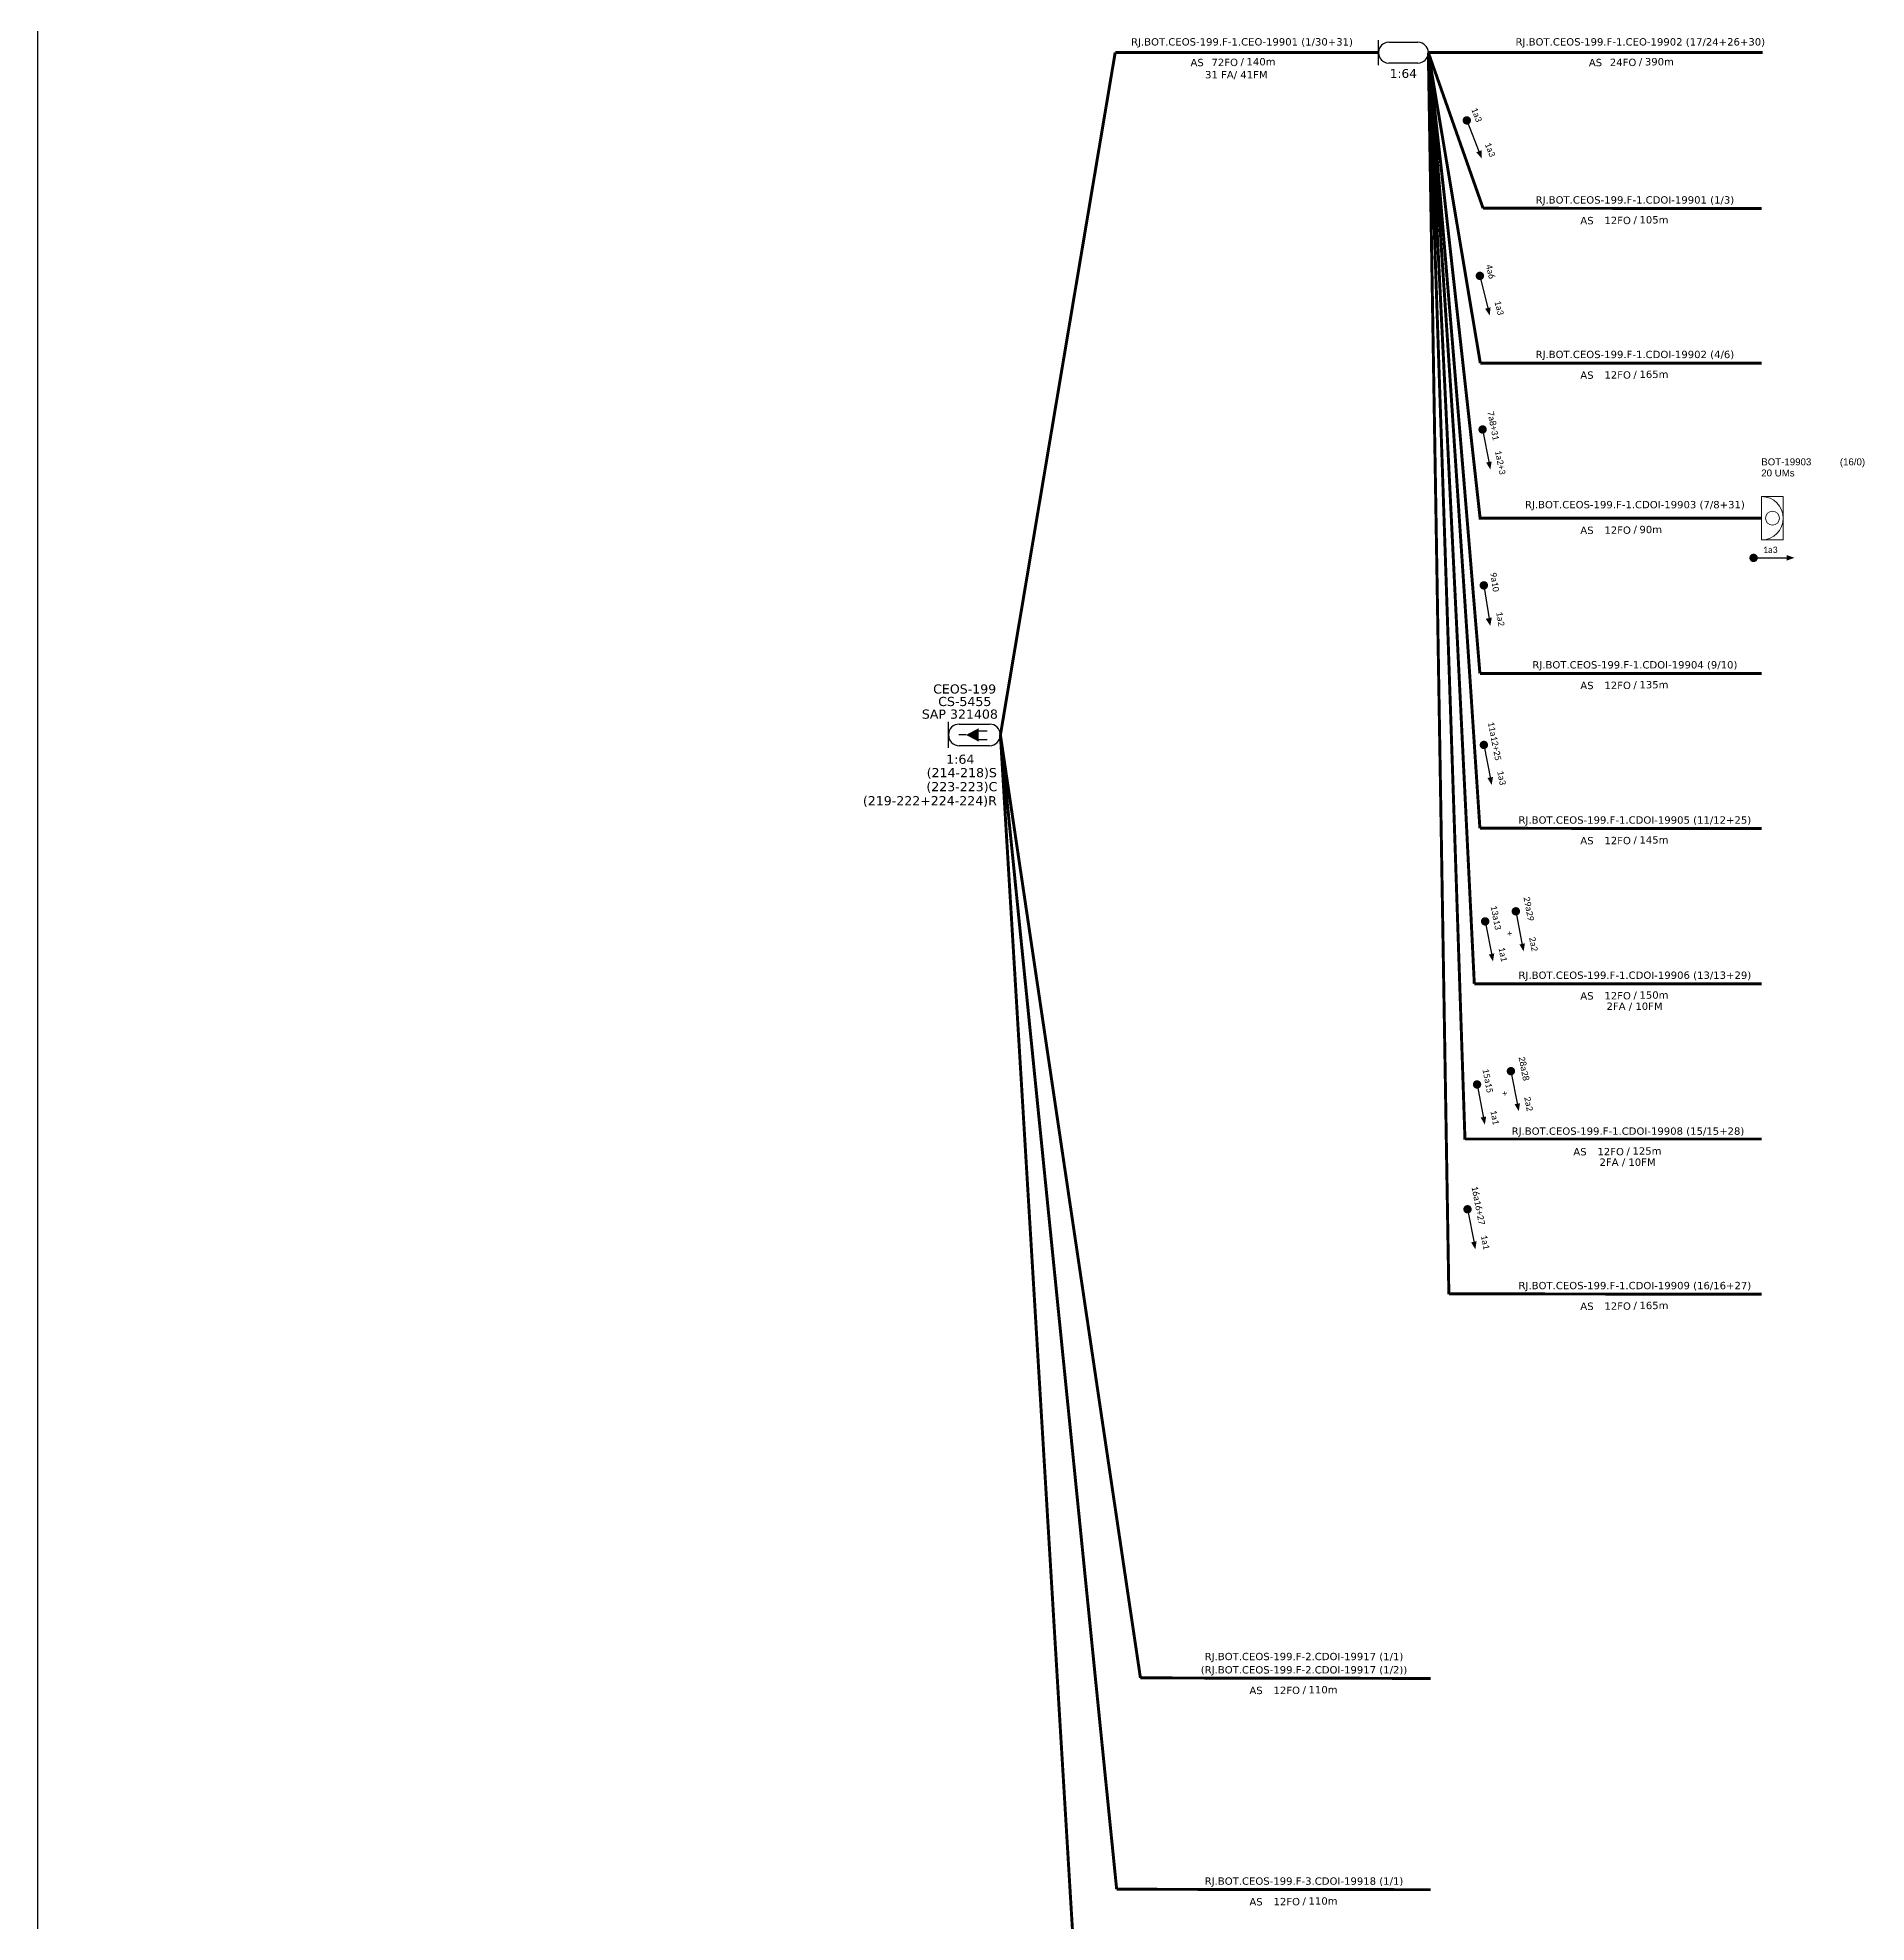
# Model space of a CAD drawing. Header units: metres. Extents: x -1286 to 455, y -500 to 94.
# Drawn here: x -1286.1 to -1037.5, y -368.3 to -112.2 of the extents above; entities that cross this region are included whole.
import ezdxf
from ezdxf.enums import TextEntityAlignment as Align

# ---------------------------------------------------------------- set-up
doc = ezdxf.new("R2010")
doc.units = ezdxf.units.M
for name, color, linetype, lineweight in [("20.0-LEGENDA DOS CDO'S", 1, 'Continuous', 0), ('20.1-CDO_INTERIOR', 1, 'Continuous', 0), ('40.1-ETIQUETAS', 1, 'Continuous', 20)]:
    doc.layers.add(name, color=color, linetype=linetype, lineweight=lineweight)
for name, color, linetype in [('20.4-CEOS', 1, 'Continuous'), ('CAP a instalar', 1, 'Continuous'), ('SETA', 7, 'Continuous'), ('texto', 255, 'Continuous')]:
    doc.layers.add(name, color=color, linetype=linetype)
doc.styles.add('ARIAL', font='arial.ttf')
doc.styles.add('MtXpl_Calibri', font='calibri.ttf')
doc.styles.add('siredit', font='verdana.ttf')
doc.linetypes.add('FENCELINE1', pattern='A,0.25,-0.1,[133,ltypeshp.shx,S=0.1,R=0,X=-0.1,Y=0],-0.1,1', length=1.45)

# ---------------------------------------------------------------- blocks, each defined once
blk = doc.blocks.new('ETIQUETA_RS5F')
at = {"layer": '40.1-ETIQUETAS', "color": 0, "style": 'siredit'}
blk.add_text('/', height=1.5, dxfattribs=at).set_placement((1.58, -1.95), align=Align.MIDDLE_RIGHT)
for tag, p in [('ETIQUETA_R_PRIMARIA', (1.21, 4.1)), ('ETIQUETA_R_SECUNDARIA', (1.21, 2.1)), ('F_ATIVAS/F_MORTAS', (1.14, -4.24))]:
    blk.add_attdef(tag, text='', height=1.5, dxfattribs=at).set_placement(p, align=Align.MIDDLE_CENTER)
for tag, p in [('TIPO_CABO', (-6.58, -2.12)), ('CAP_CABO', (0.4, -2.09))]:
    blk.add_attdef(tag, text='', height=1.5, dxfattribs=at).set_placement(p, align=Align.MIDDLE_RIGHT)
blk.add_attdef('METROS', text='', height=1.5, dxfattribs=at).set_placement((2.14, -1.95), align=Align.MIDDLE_LEFT)
for tag, p in [('FUSÃO_1', (0.85, -8.39)), ('FUSÃO_2', (0.85, -10.6)), ('FUSÃO_3', (0.85, -12.93)), ('FUSÃO_4', (0.85, -15.14)), ('FUSÃO_5', (0.85, -17.16))]:
    blk.add_attdef(tag, text='', height=1.5, dxfattribs=at).set_placement(p, align=Align.CENTER)
blk = doc.blocks.new('CDOI_INT')
at = {"layer": '20.1-CDO_INTERIOR', "color": 0, "lineweight": 18}
blk.add_lwpolyline([(4.25, -4.25), (4.25, 4.25), (0, 4.25), (0, -4.25)], close=True, dxfattribs=at)
blk.add_circle((2.12, 0), 1.36, dxfattribs=at)
blk.add_arc((0, 0), 4.25, 270, 90, dxfattribs=at)
at = {"layer": "20.0-LEGENDA DOS CDO'S", "color": 0, "style": 'ARIAL'}
for tag, p in [('CDO_N', (-0.08, 10.38)), ('SPLITER_1', (21.18, 10.38)), ('SAP', (-0.08, 6.23)), ('SURVEY', (-0.08, 8.2)), ('SPLITER_2', (21.19, 8.68)), ('1:XX', (5.94, -2.22)), ('UMS', (5.94, -4.24))]:
    blk.add_attdef(tag, p, '', height=1.36, dxfattribs=at)
blk.add_attdef('FIBRAS_UTILIZADAS', text='', height=1.36, dxfattribs=at).set_placement((15.34, 10.38), align=Align.CENTER)

msp = doc.modelspace()

# ---------------------------------------------------------------- linework, layer by layer
msp.add_lwpolyline([(-1286.07, -499.81), (-445.07, -499.81), (-445.07, 94.19), (-1286.07, 94.19)], close=True)
at = {"const_width": 0.57}
for points in [[(-1091.94, -123.19, 1), (-1091.73, -123.72, 1)], [(-1091.94, -123.19, 1), (-1091.73, -123.72, 1)], [(-1089.74, -165.18, 1), (-1089.63, -165.74, 1)], [(-1089.74, -165.18, 1), (-1089.63, -165.74, 1)], [(-1089.56, -186.36, 1), (-1089.47, -186.93, 1)], [(-1089.56, -186.36, 1), (-1089.47, -186.93, 1)]]:
    msp.add_lwpolyline(points, format="xyb", close=True, dxfattribs=at)
at = {"color": 7, "const_width": 0.57}
for points in [[(-1090.12, -144.3, 1), (-1089.99, -144.86, 1)], [(-1090.12, -144.3, 1), (-1089.99, -144.86, 1)], [(-1089.56, -208.05, 1), (-1089.46, -208.61, 1)], [(-1089.56, -208.05, 1), (-1089.46, -208.61, 1)], [(-1085.22, -230.66, 1), (-1085.11, -231.22, 1)], [(-1085.22, -230.66, 1), (-1085.11, -231.22, 1)], [(-1089.39, -232.03, 1), (-1089.28, -232.59, 1)], [(-1089.39, -232.03, 1), (-1089.28, -232.59, 1)], [(-1085.89, -252.38, 1), (-1085.78, -252.94, 1)], [(-1085.89, -252.38, 1), (-1085.78, -252.94, 1)], [(-1090.49, -254.19, 1), (-1090.39, -254.75, 1)], [(-1090.49, -254.19, 1), (-1090.39, -254.75, 1)], [(-1091.79, -271.15, 1), (-1091.68, -271.71, 1)], [(-1091.79, -271.15, 1), (-1091.68, -271.71, 1)]]:
    msp.add_lwpolyline(points, format="xyb", close=True, dxfattribs=at)
msp.add_lwpolyline([(-1053.14, -182.91, 0.57, 0.57, 1), (-1052.57, -182.91, 0.57, 0.57, 1)], format="xyseb", close=True)
at = {"layer": '20.4-CEOS', "color": 5}
for p, q in [((-1102.43, -112.83), (-1098.47, -112.84)), ((-1098.47, -115.66), (-1102.43, -115.66)), ((-1160.81, -205.5), (-1156.69, -205.5)), ((-1156.69, -208.44), (-1160.81, -208.44))]:
    msp.add_line(p, q, dxfattribs=at)
for points in [[(-1103.85, -115.95), (-1103.84, -112.54)], [(-1162.28, -208.74), (-1162.28, -205.2)], [(-1159.89, -206.97), (-1160.88, -206.97)], [(-1158.26, -206.39), (-1157.01, -206.39)], [(-1158.26, -207.61), (-1157.01, -207.61)]]:
    msp.add_lwpolyline(points, dxfattribs=at)
msp.add_lwpolyline([(-1159.89, -206.97, 0, 1.81, 0), (-1158.19, -206.97, 1.81, 1.81, 0)], format="xyseb", dxfattribs=at)
for centre, radius, start, end in [((-1102.43, -114.25), 1.41, 89.9211, 269.9211), ((-1098.47, -114.25), 1.41, 269.9211, 89.9211), ((-1160.81, -206.97), 1.47, 90, 270), ((-1156.69, -206.97), 1.47, 270, 90)]:
    msp.add_arc(centre, radius, start, end, dxfattribs=at)
at = {"layer": 'CAP a instalar', "color": 5, "linetype": 'FENCELINE1', "ltscale": 6, "const_width": 0.4}
for points in [[(-1139.62, -114.23), (-1155.22, -206.97)], [(-1139.62, -114.23), (-1103.84, -114.24)]]:
    msp.add_lwpolyline(points, dxfattribs=at)
at = {"layer": 'CAP a instalar', "color": 7, "linetype": 'FENCELINE1', "ltscale": 6, "const_width": 0.4}
for points in [[(-1097.06, -114.23), (-1090.81, -240.79)], [(-1097.06, -114.23), (-1092.08, -261.97)], [(-1097.06, -114.23), (-1094.27, -282.97)], [(-1097.06, -114.23), (-1051.64, -114.24)], [(-1090.05, -198.61), (-1097.06, -114.23)], [(-1090, -156.43), (-1097.06, -114.23)], [(-1089.62, -135.39), (-1097.06, -114.23)], [(-1097.05, -114.29), (-1090.05, -219.65)], [(-1089.62, -135.39), (-1051.76, -135.43)], [(-1051.76, -156.43), (-1090, -156.43)], [(-1051.76, -198.61), (-1090.05, -198.61)], [(-1155.22, -206.97), (-1144.02, -392.71)], [(-1155.22, -206.97), (-1136.19, -335.12)], [(-1155.22, -206.97), (-1139.42, -363.84)], [(-1090.05, -219.65), (-1051.76, -219.7)], [(-1051.76, -240.79), (-1090.81, -240.79)], [(-1051.76, -261.88), (-1092.08, -261.88)], [(-1094.27, -282.93), (-1051.76, -282.97)], [(-1136.19, -335.12), (-1096.73, -335.19)], [(-1139.42, -363.84), (-1096.73, -363.9)]]:
    msp.add_lwpolyline(points, dxfattribs=at)
at = {"layer": 'CAP a instalar', "color": 1, "linetype": 'FENCELINE1', "ltscale": 8, "const_width": 0.4}
msp.add_lwpolyline([(-1051.76, -177.52), (-1090.02, -177.52), (-1097.05, -114.29)], dxfattribs=at)
at = {"layer": 'SETA'}
for points in [[(-1091.84, -123.46), (-1090.05, -128.02)], [(-1091.84, -123.46), (-1090.05, -128.02)], [(-1089.69, -165.46), (-1088.76, -170.27)], [(-1089.69, -165.46), (-1088.76, -170.27)], [(-1052.85, -182.91), (-1047.95, -182.91)], [(-1089.52, -186.65), (-1088.75, -191.48)], [(-1089.52, -186.65), (-1088.75, -191.48)]]:
    msp.add_lwpolyline(points, dxfattribs=at)
at = {"layer": 'SETA', "color": 7}
for points in [[(-1090.06, -144.58), (-1088.89, -149.34)], [(-1090.06, -144.58), (-1088.89, -149.34)], [(-1089.51, -208.33), (-1088.58, -213.14)], [(-1089.51, -208.33), (-1088.58, -213.14)], [(-1089.33, -232.31), (-1088.4, -237.12)], [(-1089.33, -232.31), (-1088.4, -237.12)], [(-1085.17, -230.94), (-1084.24, -235.75)], [(-1085.17, -230.94), (-1084.24, -235.75)], [(-1085.83, -252.66), (-1084.9, -257.47)], [(-1085.83, -252.66), (-1084.9, -257.47)], [(-1090.44, -254.47), (-1089.51, -259.28)], [(-1090.44, -254.47), (-1089.51, -259.28)], [(-1091.73, -271.43), (-1090.8, -276.24)], [(-1091.73, -271.43), (-1090.8, -276.24)]]:
    msp.add_lwpolyline(points, dxfattribs=at)
at = {"layer": 'SETA'}
for points in [[(-1089.83, -127.52), (-1089.81, -128.63), (-1090.54, -127.79)], [(-1089.83, -127.52), (-1089.81, -128.63), (-1090.54, -127.79)], [(-1088.45, -169.81), (-1088.63, -170.91), (-1089.2, -169.95)], [(-1088.45, -169.81), (-1088.63, -170.91), (-1089.2, -169.95)], [(-1048.35, -182.52), (-1047.3, -182.9), (-1048.35, -183.28)], [(-1088.53, -191.02), (-1088.64, -192.13), (-1089.26, -191.21)], [(-1088.43, -191.04), (-1088.64, -192.13), (-1089.18, -191.15)]]:
    msp.add_solid(points, dxfattribs=at)
at = {"layer": 'SETA', "color": 7}
for points in [[(-1088.6, -148.86), (-1088.72, -149.97), (-1089.34, -149.04)], [(-1088.6, -148.86), (-1088.72, -149.97), (-1089.34, -149.04)], [(-1088.27, -212.68), (-1088.45, -213.78), (-1089.02, -212.82)], [(-1088.27, -212.68), (-1088.45, -213.78), (-1089.02, -212.82)], [(-1083.93, -235.3), (-1084.11, -236.39), (-1084.68, -235.44)], [(-1083.93, -235.3), (-1084.11, -236.39), (-1084.68, -235.44)], [(-1088.1, -236.66), (-1088.27, -237.76), (-1088.84, -236.81)], [(-1088.1, -236.66), (-1088.27, -237.76), (-1088.84, -236.81)], [(-1084.6, -257.02), (-1084.77, -258.11), (-1085.34, -257.16)], [(-1084.6, -257.02), (-1084.77, -258.11), (-1085.34, -257.16)], [(-1089.2, -258.82), (-1089.38, -259.92), (-1089.95, -258.97)], [(-1089.2, -258.82), (-1089.38, -259.92), (-1089.95, -258.97)], [(-1090.5, -275.78), (-1090.67, -276.88), (-1091.24, -275.93)], [(-1090.5, -275.78), (-1090.67, -276.88), (-1091.24, -275.93)]]:
    msp.add_solid(points, dxfattribs=at)

# ---------------------------------------------------------------- block references
at = {"layer": '40.1-ETIQUETAS', "color": 7}
ref = msp.add_blockref('ETIQUETA_RS5F', (-1069.04, -114.18), dxfattribs=dict(at, xscale=0.6647875562169677, yscale=0.6647875562169677, zscale=0.6647875562169677))
ref.add_attrib('ETIQUETA_R_SECUNDARIA', 'RJ.BOT.CEOS-199.F-1.CEO-19902 (17/24+26+30)', dxfattribs={"color": 0, "height": 0.9972, "style": 'siredit'}).set_placement((-1068.25, -112.78), align=Align.MIDDLE_CENTER)
ref.add_attrib('TIPO_CABO', 'AS', dxfattribs={"color": 0, "height": 0.997, "style": 'siredit'}).set_placement((-1073.44, -115.59), align=Align.MIDDLE_RIGHT)
ref.add_attrib('CAP_CABO', '24FO', dxfattribs={"color": 0, "height": 0.997, "style": 'siredit'}).set_placement((-1068.79, -115.57), align=Align.MIDDLE_RIGHT)
ref.add_attrib('METROS', '390m', dxfattribs={"color": 0, "height": 0.997, "style": 'siredit'}).set_placement((-1067.63, -115.48), align=Align.MIDDLE_LEFT)
ref = msp.add_blockref('ETIQUETA_RS5F', (-1069.77, -135.66), dxfattribs=dict(at, xscale=0.6647875526465853, yscale=0.6647875526465853, zscale=0.6647875526465853))
ref.add_attrib('ETIQUETA_R_SECUNDARIA', 'RJ.BOT.CEOS-199.F-1.CDOI-19901 (1/3)', dxfattribs={"color": 0, "height": 0.9972, "style": 'siredit'}).set_placement((-1068.99, -134.26), align=Align.MIDDLE_CENTER)
ref.add_attrib('TIPO_CABO', 'AS ', dxfattribs={"color": 0, "height": 0.997, "style": 'siredit'}).set_placement((-1074.17, -137.07), align=Align.MIDDLE_RIGHT)
ref.add_attrib('CAP_CABO', '12FO', dxfattribs={"color": 0, "height": 0.997, "style": 'siredit'}).set_placement((-1069.53, -137.05), align=Align.MIDDLE_RIGHT)
ref.add_attrib('METROS', '105m', dxfattribs={"color": 0, "height": 0.997, "style": 'siredit'}).set_placement((-1068.37, -136.96), align=Align.MIDDLE_LEFT)
ref = msp.add_blockref('ETIQUETA_RS5F', (-1069.77, -156.66), dxfattribs=dict(at, xscale=0.6647875526465853, yscale=0.6647875526465853, zscale=0.6647875526465853))
ref.add_attrib('ETIQUETA_R_SECUNDARIA', 'RJ.BOT.CEOS-199.F-1.CDOI-19902 (4/6)', dxfattribs={"color": 0, "height": 0.9972, "style": 'siredit'}).set_placement((-1068.99, -155.26), align=Align.MIDDLE_CENTER)
ref.add_attrib('TIPO_CABO', 'AS ', dxfattribs={"color": 0, "height": 0.997, "style": 'siredit'}).set_placement((-1074.17, -158.07), align=Align.MIDDLE_RIGHT)
ref.add_attrib('CAP_CABO', '12FO', dxfattribs={"color": 0, "height": 0.997, "style": 'siredit'}).set_placement((-1069.53, -158.05), align=Align.MIDDLE_RIGHT)
ref.add_attrib('METROS', '165m', dxfattribs={"color": 0, "height": 0.997, "style": 'siredit'}).set_placement((-1068.37, -157.96), align=Align.MIDDLE_LEFT)
at = {"layer": '40.1-ETIQUETAS', "color": 1}
ref = msp.add_blockref('CDOI_INT', (-1051.76, -177.52), dxfattribs=dict(at, xscale=0.6927242866855531, yscale=0.6927242866855531, zscale=0.6927242866855531))
ref.add_attrib('CDO_N', 'BOT-19903', (-1051.81, -170.33), dxfattribs={"layer": "20.0-LEGENDA DOS CDO'S", "color": 0, "height": 0.942, "style": 'ARIAL'})
ref.add_attrib('FIBRAS_UTILIZADAS', '(16/0)', (-1041.13, -170.33), dxfattribs={"layer": "20.0-LEGENDA DOS CDO'S", "color": 0, "height": 0.942, "style": 'ARIAL'})
ref.add_attrib('SURVEY', '20 UMs', (-1051.81, -171.84), dxfattribs={"layer": "20.0-LEGENDA DOS CDO'S", "color": 0, "height": 0.942, "style": 'ARIAL'})
at = {"layer": '40.1-ETIQUETAS', "color": 7}
ref = msp.add_blockref('ETIQUETA_RS5F', (-1069.77, -198.84), dxfattribs=dict(at, xscale=0.6647875526465853, yscale=0.6647875526465853, zscale=0.6647875526465853))
ref.add_attrib('ETIQUETA_R_SECUNDARIA', 'RJ.BOT.CEOS-199.F-1.CDOI-19904 (9/10)', dxfattribs={"color": 0, "height": 0.9972, "style": 'siredit'}).set_placement((-1068.99, -197.44), align=Align.MIDDLE_CENTER)
ref.add_attrib('TIPO_CABO', 'AS ', dxfattribs={"color": 0, "height": 0.997, "style": 'siredit'}).set_placement((-1074.17, -200.25), align=Align.MIDDLE_RIGHT)
ref.add_attrib('CAP_CABO', '12FO', dxfattribs={"color": 0, "height": 0.997, "style": 'siredit'}).set_placement((-1069.53, -200.23), align=Align.MIDDLE_RIGHT)
ref.add_attrib('METROS', '135m', dxfattribs={"color": 0, "height": 0.997, "style": 'siredit'}).set_placement((-1068.37, -200.14), align=Align.MIDDLE_LEFT)
ref = msp.add_blockref('ETIQUETA_RS5F', (-1069.77, -219.93), dxfattribs=dict(at, xscale=0.6647875526465853, yscale=0.6647875526465853, zscale=0.6647875526465853))
ref.add_attrib('ETIQUETA_R_SECUNDARIA', 'RJ.BOT.CEOS-199.F-1.CDOI-19905 (11/12+25)', dxfattribs={"color": 0, "height": 0.9972, "style": 'siredit'}).set_placement((-1068.99, -218.53), align=Align.MIDDLE_CENTER)
ref.add_attrib('TIPO_CABO', 'AS ', dxfattribs={"color": 0, "height": 0.997, "style": 'siredit'}).set_placement((-1074.17, -221.34), align=Align.MIDDLE_RIGHT)
ref.add_attrib('CAP_CABO', '12FO', dxfattribs={"color": 0, "height": 0.997, "style": 'siredit'}).set_placement((-1069.53, -221.32), align=Align.MIDDLE_RIGHT)
ref.add_attrib('METROS', '145m', dxfattribs={"color": 0, "height": 0.997, "style": 'siredit'}).set_placement((-1068.37, -221.23), align=Align.MIDDLE_LEFT)
ref = msp.add_blockref('ETIQUETA_RS5F', (-1069.77, -241.02), dxfattribs=dict(at, xscale=0.6647875526465853, yscale=0.6647875526465853, zscale=0.6647875526465853))
ref.add_attrib('ETIQUETA_R_SECUNDARIA', 'RJ.BOT.CEOS-199.F-1.CDOI-19906 (13/13+29)', dxfattribs={"color": 0, "height": 0.9972, "style": 'siredit'}).set_placement((-1068.99, -239.62), align=Align.MIDDLE_CENTER)
ref.add_attrib('TIPO_CABO', 'AS ', dxfattribs={"color": 0, "height": 0.997, "style": 'siredit'}).set_placement((-1074.17, -242.43), align=Align.MIDDLE_RIGHT)
ref.add_attrib('CAP_CABO', '12FO', dxfattribs={"color": 0, "height": 0.997, "style": 'siredit'}).set_placement((-1069.53, -242.41), align=Align.MIDDLE_RIGHT)
ref.add_attrib('METROS', '150m', dxfattribs={"color": 0, "height": 0.997, "style": 'siredit'}).set_placement((-1068.37, -242.32), align=Align.MIDDLE_LEFT)
ref.add_attrib('F_ATIVAS/F_MORTAS', '2FA / 10FM', dxfattribs={"color": 0, "height": 0.997, "style": 'siredit'}).set_placement((-1069.03, -243.84), align=Align.MIDDLE_CENTER)
ref = msp.add_blockref('ETIQUETA_RS5F', (-1070.72, -262.21), dxfattribs=dict(at, xscale=0.6647875526465853, yscale=0.6647875526465853, zscale=0.6647875526465853))
ref.add_attrib('ETIQUETA_R_SECUNDARIA', 'RJ.BOT.CEOS-199.F-1.CDOI-19908 (15/15+28)', dxfattribs={"color": 0, "height": 0.9972, "style": 'siredit'}).set_placement((-1069.93, -260.81), align=Align.MIDDLE_CENTER)
ref.add_attrib('TIPO_CABO', 'AS ', dxfattribs={"color": 0, "height": 0.997, "style": 'siredit'}).set_placement((-1075.12, -263.61), align=Align.MIDDLE_RIGHT)
ref.add_attrib('CAP_CABO', '12FO', dxfattribs={"color": 0, "height": 0.997, "style": 'siredit'}).set_placement((-1070.48, -263.6), align=Align.MIDDLE_RIGHT)
ref.add_attrib('METROS', '125m', dxfattribs={"color": 0, "height": 0.997, "style": 'siredit'}).set_placement((-1069.32, -263.51), align=Align.MIDDLE_LEFT)
ref.add_attrib('F_ATIVAS/F_MORTAS', '2FA / 10FM', dxfattribs={"color": 0, "height": 0.997, "style": 'siredit'}).set_placement((-1069.98, -265.03), align=Align.MIDDLE_CENTER)
ref = msp.add_blockref('ETIQUETA_RS5F', (-1069.77, -283.2), dxfattribs=dict(at, xscale=0.6647875526465853, yscale=0.6647875526465853, zscale=0.6647875526465853))
ref.add_attrib('ETIQUETA_R_SECUNDARIA', 'RJ.BOT.CEOS-199.F-1.CDOI-19909 (16/16+27)', dxfattribs={"color": 0, "height": 0.9972, "style": 'siredit'}).set_placement((-1068.99, -281.8), align=Align.MIDDLE_CENTER)
ref.add_attrib('TIPO_CABO', 'AS ', dxfattribs={"color": 0, "height": 0.997, "style": 'siredit'}).set_placement((-1074.17, -284.61), align=Align.MIDDLE_RIGHT)
ref.add_attrib('CAP_CABO', '12FO', dxfattribs={"color": 0, "height": 0.997, "style": 'siredit'}).set_placement((-1069.53, -284.59), align=Align.MIDDLE_RIGHT)
ref.add_attrib('METROS', '165m', dxfattribs={"color": 0, "height": 0.997, "style": 'siredit'}).set_placement((-1068.37, -284.5), align=Align.MIDDLE_LEFT)
ref = msp.add_blockref('ETIQUETA_RS5F', (-1114.75, -364.13), dxfattribs=dict(at, xscale=0.6647875526465853, yscale=0.6647875526465853, zscale=0.6647875526465853))
ref.add_attrib('ETIQUETA_R_SECUNDARIA', 'RJ.BOT.CEOS-199.F-3.CDOI-19918 (1/1)', dxfattribs={"color": 0, "height": 0.9972, "style": 'siredit'}).set_placement((-1113.96, -362.73), align=Align.MIDDLE_CENTER)
ref.add_attrib('TIPO_CABO', 'AS ', dxfattribs={"color": 0, "height": 0.997, "style": 'siredit'}).set_placement((-1119.14, -365.54), align=Align.MIDDLE_RIGHT)
ref.add_attrib('CAP_CABO', '12FO', dxfattribs={"color": 0, "height": 0.997, "style": 'siredit'}).set_placement((-1114.5, -365.52), align=Align.MIDDLE_RIGHT)
ref.add_attrib('METROS', '110m', dxfattribs={"color": 0, "height": 0.997, "style": 'siredit'}).set_placement((-1113.34, -365.43), align=Align.MIDDLE_LEFT)

# ---------------------------------------------------------------- texts
at = {"insert": (-1050.58, -181.81), "char_height": 0.8549, "width": 14.4532, "attachment_point": 5, "style": 'ARIAL'}
msp.add_mtext('{\\fCalibri|b0|i0|c0|p34;\\C7;1a3}', dxfattribs=at)
at = {"layer": '20.4-CEOS', "color": 5, "style": 'siredit'}
for s, p in [('CEOS-199', (-1160.08, -200.1)), ('CS-5455', (-1160.06, -201.8)), ('SAP 321408', (-1160.73, -203.52)), ('1:64', (-1160.67, -209.65)), ('(214-218)S', (-1160.47, -211.47)), ('(223-223)C', (-1160.46, -213.37)), ('(219-222+224-224)R', (-1164.81, -215.29))]:
    msp.add_text(s, height=1.244, dxfattribs=at).set_placement(p, align=Align.TOP_CENTER)
msp.add_attdef('1:64', text='1:XX', height=1.196, rotation=359.9211, dxfattribs=at).set_placement((-1100.46, -116.48), align=Align.TOP_CENTER)
at = {"layer": '40.1-ETIQUETAS', "color": 1, "style": 'siredit'}
for s, p in [('RJ.BOT.CEOS-199.F-1.CEO-19901 (1/30+31)', (-1122.39, -112.78)), ('RJ.BOT.CEOS-199.F-1.CDOI-19903 (7/8+31)', (-1068.99, -175.67))]:
    msp.add_text(s, height=0.9972, dxfattribs=at).set_placement(p, align=Align.MIDDLE_CENTER)
at = {"layer": '40.1-ETIQUETAS', "color": 7, "style": 'siredit'}
for s, p in [('AS', (-1127.58, -115.59)), ('72FO', (-1122.93, -115.57)), ('/', (-1122.13, -115.48)), ('/', (-1113.69, -336.72))]:
    msp.add_text(s, height=0.997, dxfattribs=at).set_placement(p, align=Align.MIDDLE_RIGHT)
msp.add_text('140m', height=0.997, dxfattribs=at).set_placement((-1121.77, -115.48), align=Align.MIDDLE_LEFT)
at = {"layer": '40.1-ETIQUETAS', "color": 1, "style": 'siredit'}
msp.add_text('31 FA/ 41FM', height=0.9972, dxfattribs=at).set_placement((-1127.41, -117.74))
for s, p in [('AS ', (-1074.17, -179.16)), ('12FO', (-1069.53, -179.14)), ('/', (-1068.72, -179.05))]:
    msp.add_text(s, height=0.997, dxfattribs=at).set_placement(p, align=Align.MIDDLE_RIGHT)
msp.add_text('90m', height=0.997, dxfattribs=at).set_placement((-1068.37, -179.05), align=Align.MIDDLE_LEFT)
at = {"layer": '40.1-ETIQUETAS', "color": 7, "linetype": 'FENCELINE1', "style": 'siredit'}
for s, p in [('RJ.BOT.CEOS-199.F-2.CDOI-19917 (1/1)', (-1113.96, -332.21)), ('(RJ.BOT.CEOS-199.F-2.CDOI-19917 (1/2))', (-1113.96, -334.02))]:
    msp.add_text(s, height=0.9972, dxfattribs=at).set_placement(p, align=Align.MIDDLE_CENTER)
for s, p in [('AS ', (-1119.14, -336.82)), ('12FO', (-1114.5, -336.81))]:
    msp.add_text(s, height=0.997, dxfattribs=at).set_placement(p, align=Align.MIDDLE_RIGHT)
msp.add_text('110m', height=0.997, dxfattribs=at).set_placement((-1113.34, -336.72), align=Align.MIDDLE_LEFT)
at = {"layer": 'texto', "color": 7, "style": 'MtXpl_Calibri'}
for s, p in [('29a29', (-1084.13, -229.04)), ('2a2', (-1083.37, -234.5)), ('28a28', (-1084.8, -250.76)), ('2a2', (-1084.03, -256.22))]:
    msp.add_text(s, height=0.855, rotation=280.9384, dxfattribs=at).set_placement(p)
at = {"layer": 'texto', "char_height": 0.8549, "width": 14.4532, "attachment_point": 5}
for s, insert, rotation in [('\\C7;\\fCalibri|b0|i0|c0|p34;1a3', (-1090.49, -122.7), 291.3403), ('\\C7;\\fCalibri|b0|i0|c0|p34;1a3', (-1088.66, -127.44), 291.3403), ('{\\fCalibri|b0|i0|c0|p34;\\C7;7a8+\\C1;31}', (-1088.23, -164.95), 280.9384), ('{\\fCalibri|b0|i0|c0|p34;\\C7;1a2+\\C1;3}', (-1087.28, -169.94), 280.9384), ('\\C7;\\fCalibri|b0|i0|c0|p34;9a10', (-1088.04, -186.19), 279.0295), ('\\C7;\\fCalibri|b0|i0|c0|p34;1a2', (-1087.26, -191.21), 279.0295)]:
    msp.add_mtext(s, dxfattribs=dict(at, insert=insert, rotation=rotation))
at = {"layer": 'texto', "color": 7, "char_height": 0.8549, "width": 14.4532, "attachment_point": 5}
for s, insert, rotation in [('\\C7;\\fCalibri|b0|i0|c0|p34;4a6', (-1088.62, -144), 283.8008), ('\\C7;\\fCalibri|b0|i0|c0|p34;1a3', (-1087.43, -148.94), 283.8008), ('\\C7;\\fCalibri|b0|i0|c0|p34;11a12+25', (-1088.05, -207.82), 280.9384), ('\\C7;\\fCalibri|b0|i0|c0|p34;1a3', (-1087.1, -212.81), 280.9384), ('\\C7;\\fCalibri|b0|i0|c0|p34;13a13', (-1087.87, -231.81), 280.9384), ('{\\fCalibri|b0|i0|c0|p34;\\C7;+}', (-1086.01, -233.97), 280.9384), ('\\C7;\\fCalibri|b0|i0|c0|p34;1a1', (-1086.92, -236.8), 280.9384), ('\\C7;\\fCalibri|b0|i0|c0|p34;15a15', (-1088.98, -253.97), 280.9384), ('{\\fCalibri|b0|i0|c0|p34;\\C7;+}', (-1086.67, -255.69), 280.9384), ('\\C7;\\fCalibri|b0|i0|c0|p34;1a1', (-1088.03, -258.96), 280.9384), ('{\\fCalibri|b0|i0|c0|p34;\\C7;16a16+27}', (-1090.27, -270.93), 280.9384), ('\\C7;\\fCalibri|b0|i0|c0|p34;1a1', (-1089.32, -275.92), 280.9384)]:
    msp.add_mtext(s, dxfattribs=dict(at, insert=insert, rotation=rotation))

doc.saveas('drawing.dxf')
